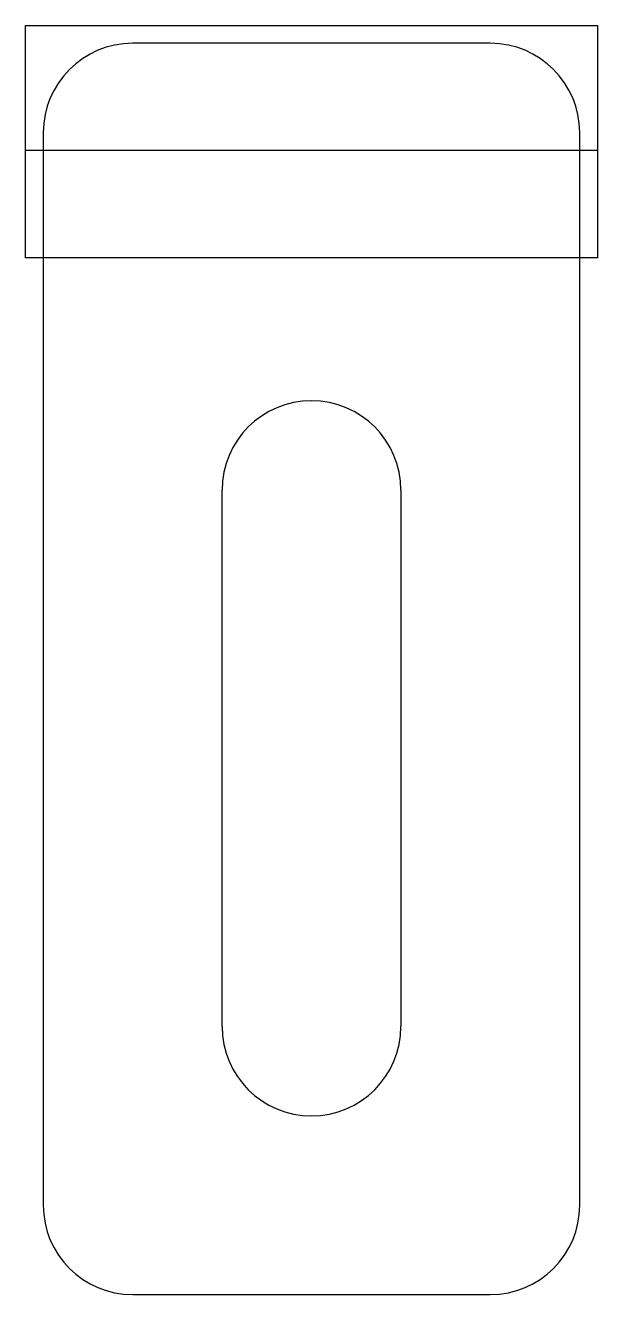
# Model space of a CAD drawing. Header units: millimetres. Extents: x -1 to 31, y 0 to 71.
import ezdxf

# ---------------------------------------------------------------- set-up
doc = ezdxf.new("R2010")
doc.units = ezdxf.units.MM
doc.layers.get('0').update_dxf_attribs({"linetype": 'CONTINUOUS', "lineweight": 25, "true_color": 0x000000})

msp = doc.modelspace()

# ---------------------------------------------------------------- linework, layer by layer
for p, q in [((25, 70), (5, 70)), ((0, 65), (0, 5)), ((30, 5), (30, 65)), ((10, 15), (10, 45)), ((20, 45), (20, 15)), ((5, 0), (25, 0))]:
    msp.add_line(p, q)
for points in [[(31, 64), (-1, 64), (-1, 71), (31, 71), (31, 64)], [(-1, 71), (31, 71), (31, 58), (-1, 58), (-1, 71)]]:
    msp.add_lwpolyline(points)
for centre, start, end in [((5, 65), 90, 180), ((25, 65), 0, 90), ((15, 45), 0, 180), ((15, 15), 180, 0), ((5, 5), 180, 270), ((25, 5), 270, 0)]:
    msp.add_arc(centre, 5, start, end)

doc.saveas('drawing.dxf')
